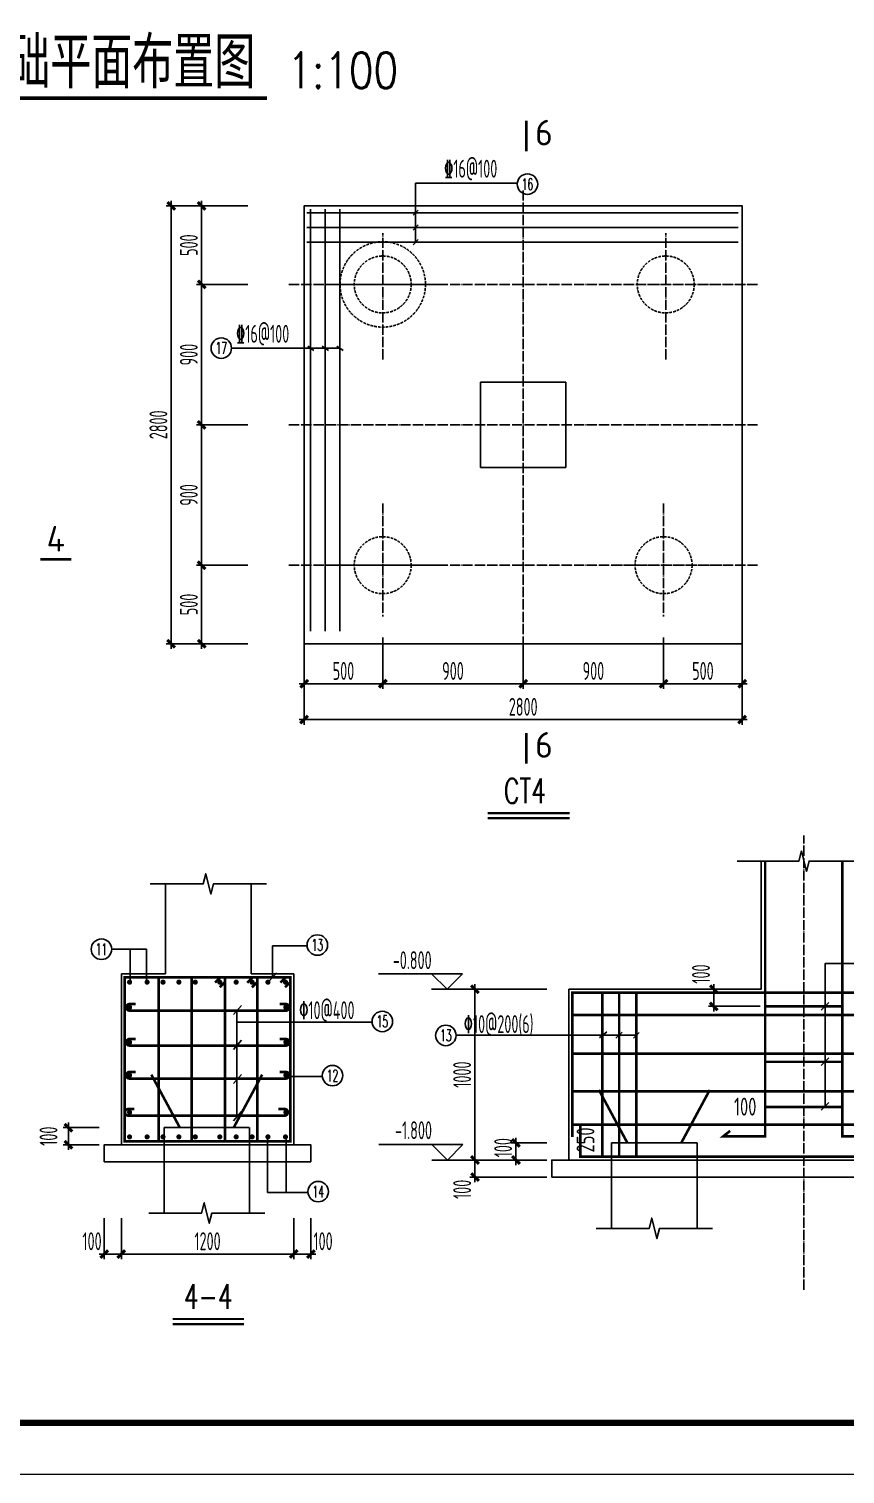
# Model space of a CAD drawing. Extents: x -472319 to -112444, y -516749 to -5704.
# Drawn here: x -388208 to -372282, y -196043 to -167837 of the extents above; entities that cross this region are included whole.
import ezdxf
from ezdxf.enums import TextEntityAlignment as Align

# ---------------------------------------------------------------- set-up
doc = ezdxf.new("R2010")
doc.units = 0
doc.header["$LTSCALE"] = 100
doc.header["$MEASUREMENT"] = 0
for name, pattern in [('CENTER', [2, 1.25, -0.25, 0.25, -0.25]), ('DASH', [0.35, 0.25, -0.1]), ('DASHED', [0.75, 0.5, -0.25]), ('DOTE', [2.42, 2, -0.2, 0.02, -0.2])]:
    doc.linetypes.add(name, pattern=pattern)
for name, color, linetype in [('6', 1, 'Continuous'), ('AXIS', 3, 'Continuous'), ('AXIS_TEXT', 7, 'Continuous'), ('BASE_DE', 7, 'Continuous'), ('COLU_DE_TH', 7, 'Continuous'), ('DIM', 3, 'Continuous'), ('DIM_SYMB', 3, 'Continuous'), ('DOTE', 1, 'CENTER'), ('FRAME', 3, 'Continuous'), ('PILE_DASH', 9, 'DASHED'), ('PILE_DE', 7, 'Continuous'), ('PILE_DE_DASH', 9, 'DASHED'), ('PUB_TEXT', 7, 'Continuous'), ('REIN', 1, 'Continuous'), ('TEXT', 7, 'Continuous'), ('THICK', 6, 'Continuous'), ('THIN', 7, 'Continuous')]:
    doc.layers.add(name, color=color, linetype=linetype)
doc.styles.add('_HZTXT', font='txt.shx', dxfattribs={"width": 0.35, "bigfont": 'hztxt.shx'})
doc.styles.add('_TCH_AXIS', font='COMPLEX', dxfattribs={"bigfont": 'GBCBIG'})
doc.styles.add('COMPLEX', font='COMPLEX')
doc.styles.add('dxfs', font='txt.shx', dxfattribs={"width": 0.7, "bigfont": 'dxfs.shx'})
doc.styles.add('HZ', font='tssdeng.shx', dxfattribs={"width": 0.6, "height": 350, "bigfont": 'a.shx'})
doc.styles.add('TSSD_Norm', font='Tssdeng.shx', dxfattribs={"bigfont": 'hztxt.shx'})
doc.styles.add('TSSD_Rein', font='Tssdeng.shx', dxfattribs={"width": 0.7, "bigfont": 'hztxt.shx'})
doc.dimstyles.new('DIMN', dxfattribs={"dimtxt": 350, "dimasz": 150, "dimexe": 100, "dimexo": 100, "dimgap": 75, "dimtad": 1, "dimdec": 0, "dimzin": 0, "dimdsep": 46, "dimtxsty": 'HZ', "dimblk": 'ARCHTICK', "dimcen": 0.09, "dimdle": 100, "dimclrd": 3, "dimclre": 3, "dimclrt": 7, "dimazin": 2, "dimtfac": 1, "dimtdec": 0, "dimtmove": 2, "dimatfit": 3, "dimldrblk": 'ARCHTICK', "dimfxl": 1, "dimtolj": 1, "dimtzin": 0, "dimarcsym": 0})

# ---------------------------------------------------------------- blocks, each defined once
blk = doc.blocks.new('_AXISO')
blk.add_circle((0, 0), 0.5)
at = {"layer": 'AXIS_TEXT', "style": 'COMPLEX', "width": 1.041667}
blk.add_attdef('A', text='', height=0.56, dxfattribs=at).set_placement((-0.25, -0.28), (0.25, -0.28), align=Align.FIT)
blk = doc.blocks.new('_ArchTick')
at = {"color": 0, "linetype": 'ByBlock', "const_width": 0.4}
blk.add_lwpolyline([(-0.5, -0.5), (0.5, 0.5)], dxfattribs=at)
blk = doc.blocks.new('*D247')
at = {"layer": 'AXIS', "color": 3, "lineweight": -2, "transparency": 16777216}
for p, q in [((-378704, -190013), (-378704, -189480)), ((-378104, -189580), (-378804, -189580)), ((-378104, -189913), (-378804, -189913))]:
    blk.add_line(p, q, dxfattribs=at)
at = {"layer": 'Defpoints', "color": 0, "transparency": 16777216}
for p in [(-378704, -189580), (-378004, -189580), (-378004, -189913)]:
    blk.add_point(p, dxfattribs=at)
at = {"layer": 'AXIS', "color": 3, "lineweight": -2, "transparency": 16777216, "xscale": 150, "yscale": 150, "zscale": 150}
for p, rotation in [((-378704, -189580), 90), ((-378704, -189913), 270)]:
    blk.add_blockref('_ArchTick', p, dxfattribs=dict(at, rotation=rotation))
at = {"layer": 'AXIS', "color": 7, "transparency": 16777216, "insert": (-378954, -189672), "char_height": 350, "attachment_point": 5, "rotation": 90, "style": 'HZ'}
blk.add_mtext('\\A1;100', dxfattribs=at)
blk = doc.blocks.new('*D248')
at = {"layer": 'AXIS', "color": 3, "lineweight": -2, "transparency": 16777216}
for p, q in [((-378104, -186580), (-379604, -186580)), ((-379504, -190013), (-379504, -186480)), ((-378104, -189913), (-379604, -189913))]:
    blk.add_line(p, q, dxfattribs=at)
at = {"layer": 'Defpoints', "color": 0, "transparency": 16777216}
for p in [(-379504, -186580), (-378004, -186580), (-378004, -189913)]:
    blk.add_point(p, dxfattribs=at)
at = {"layer": 'AXIS', "color": 3, "lineweight": -2, "transparency": 16777216, "xscale": 150, "yscale": 150, "zscale": 150}
for p, rotation in [((-379504, -186580), 90), ((-379504, -189913), 270)]:
    blk.add_blockref('_ArchTick', p, dxfattribs=dict(at, rotation=rotation))
at = {"layer": 'AXIS', "color": 7, "transparency": 16777216, "insert": (-379754, -188246), "char_height": 350, "attachment_point": 5, "rotation": 90, "style": 'HZ'}
blk.add_mtext('\\A1;1000', dxfattribs=at)
blk = doc.blocks.new('*D249')
at = {"layer": 'AXIS', "color": 3, "lineweight": -2, "transparency": 16777216}
for p, q in [((-379504, -190346), (-379504, -189813)), ((-378104, -189913), (-379604, -189913)), ((-378104, -190246), (-379604, -190246))]:
    blk.add_line(p, q, dxfattribs=at)
at = {"layer": 'Defpoints', "color": 0, "transparency": 16777216}
for p in [(-379504, -189913), (-378004, -189913), (-378004, -190246)]:
    blk.add_point(p, dxfattribs=at)
at = {"layer": 'AXIS', "color": 3, "lineweight": -2, "transparency": 16777216, "xscale": 150, "yscale": 150, "zscale": 150}
for p, rotation in [((-379504, -189913), 90), ((-379504, -190246), 270)]:
    blk.add_blockref('_ArchTick', p, dxfattribs=dict(at, rotation=rotation))
at = {"layer": 'AXIS', "color": 7, "transparency": 16777216, "insert": (-379754, -190485), "char_height": 350, "attachment_point": 5, "rotation": 90, "style": 'HZ'}
blk.add_mtext('\\A1;100', dxfattribs=at)
blk = doc.blocks.new('_reinbk')
blk.add_line((0, 0), (0, 0))
blk = doc.blocks.new('*D189')
at = {"layer": 'AXIS', "color": 3, "lineweight": -2, "transparency": 16777216}
for p, q in [((-374021, -186580), (-374944, -186580)), ((-374844, -186480), (-374844, -187013)), ((-373941, -186913), (-374944, -186913))]:
    blk.add_line(p, q, dxfattribs=at)
at = {"layer": 'Defpoints', "color": 0, "transparency": 16777216}
for p in [(-373921, -186580), (-374844, -186913), (-373841, -186913)]:
    blk.add_point(p, dxfattribs=at)
at = {"layer": 'AXIS', "color": 3, "lineweight": -2, "transparency": 16777216, "xscale": 150, "yscale": 150, "zscale": 150}
for p, rotation in [((-374844, -186580), 90), ((-374844, -186913), 270)]:
    blk.add_blockref('_ArchTick', p, dxfattribs=dict(at, rotation=rotation))
at = {"layer": 'AXIS', "color": 7, "transparency": 16777216, "insert": (-375094, -186283), "char_height": 350, "attachment_point": 5, "rotation": 90, "style": 'HZ'}
blk.add_mtext('\\A1;100', dxfattribs=at)
blk = doc.blocks.new('*D190')
at = {"layer": 'AXIS', "color": 3, "lineweight": -2, "transparency": 16777216}
for p, q in [((-386737, -191048), (-386737, -191848)), ((-386404, -191048), (-386404, -191848)), ((-386837, -191748), (-386304, -191748))]:
    blk.add_line(p, q, dxfattribs=at)
at = {"layer": 'Defpoints', "color": 0, "transparency": 16777216}
for p in [(-386737, -190948), (-386404, -190948), (-386404, -191748)]:
    blk.add_point(p, dxfattribs=at)
at = {"layer": 'AXIS', "color": 3, "lineweight": -2, "transparency": 16777216, "xscale": 150, "yscale": 150, "zscale": 150, "rotation": 180}
blk.add_blockref('_ArchTick', (-386737, -191748), dxfattribs=at)
at = {"layer": 'AXIS', "color": 3, "lineweight": -2, "transparency": 16777216, "xscale": 150, "yscale": 150, "zscale": 150}
blk.add_blockref('_ArchTick', (-386404, -191748), dxfattribs=at)
at = {"layer": 'AXIS', "color": 7, "transparency": 16777216, "insert": (-386976, -191498), "char_height": 350, "attachment_point": 5, "style": 'HZ'}
blk.add_mtext('\\A1;100', dxfattribs=at)
blk = doc.blocks.new('*D191')
at = {"layer": 'AXIS', "color": 3, "lineweight": -2, "transparency": 16777216}
for p, q in [((-386404, -191048), (-386404, -191848)), ((-383040, -191048), (-383040, -191848)), ((-386504, -191748), (-382940, -191748))]:
    blk.add_line(p, q, dxfattribs=at)
at = {"layer": 'Defpoints', "color": 0, "transparency": 16777216}
for p in [(-386404, -190948), (-383040, -190948), (-383040, -191748)]:
    blk.add_point(p, dxfattribs=at)
at = {"layer": 'AXIS', "color": 3, "lineweight": -2, "transparency": 16777216, "xscale": 150, "yscale": 150, "zscale": 150, "rotation": 180}
blk.add_blockref('_ArchTick', (-386404, -191748), dxfattribs=at)
at = {"layer": 'AXIS', "color": 3, "lineweight": -2, "transparency": 16777216, "xscale": 150, "yscale": 150, "zscale": 150}
blk.add_blockref('_ArchTick', (-383040, -191748), dxfattribs=at)
at = {"layer": 'AXIS', "color": 7, "transparency": 16777216, "insert": (-384722, -191498), "char_height": 350, "attachment_point": 5, "style": 'HZ'}
blk.add_mtext('\\A1;1200', dxfattribs=at)
blk = doc.blocks.new('*D192')
at = {"layer": 'AXIS', "color": 3, "lineweight": -2, "transparency": 16777216}
for p, q in [((-383040, -191048), (-383040, -191848)), ((-382707, -191048), (-382707, -191848)), ((-383140, -191748), (-382607, -191748))]:
    blk.add_line(p, q, dxfattribs=at)
at = {"layer": 'Defpoints', "color": 0, "transparency": 16777216}
for p in [(-383040, -190948), (-382707, -190948), (-382707, -191748)]:
    blk.add_point(p, dxfattribs=at)
at = {"layer": 'AXIS', "color": 3, "lineweight": -2, "transparency": 16777216, "xscale": 150, "yscale": 150, "zscale": 150, "rotation": 180}
blk.add_blockref('_ArchTick', (-383040, -191748), dxfattribs=at)
at = {"layer": 'AXIS', "color": 3, "lineweight": -2, "transparency": 16777216, "xscale": 150, "yscale": 150, "zscale": 150}
blk.add_blockref('_ArchTick', (-382707, -191748), dxfattribs=at)
at = {"layer": 'AXIS', "color": 7, "transparency": 16777216, "insert": (-382468, -191498), "char_height": 350, "attachment_point": 5, "style": 'HZ'}
blk.add_mtext('\\A1;100', dxfattribs=at)
blk = doc.blocks.new('*D193')
at = {"layer": 'AXIS', "color": 3, "lineweight": -2, "transparency": 16777216}
for p, q in [((-387437, -189714), (-387437, -189181)), ((-386837, -189281), (-387537, -189281)), ((-386837, -189614), (-387537, -189614))]:
    blk.add_line(p, q, dxfattribs=at)
at = {"layer": 'Defpoints', "color": 0, "transparency": 16777216}
for p in [(-387437, -189281), (-386737, -189281), (-386737, -189614)]:
    blk.add_point(p, dxfattribs=at)
at = {"layer": 'AXIS', "color": 3, "lineweight": -2, "transparency": 16777216, "xscale": 150, "yscale": 150, "zscale": 150}
for p, rotation in [((-387437, -189281), 90), ((-387437, -189614), 270)]:
    blk.add_blockref('_ArchTick', p, dxfattribs=dict(at, rotation=rotation))
at = {"layer": 'AXIS', "color": 7, "transparency": 16777216, "insert": (-387825, -189448), "char_height": 350, "attachment_point": 5, "rotation": 90, "style": 'HZ'}
blk.add_mtext('\\A1;100', dxfattribs=at)
blk = doc.blocks.new('*D194')
at = {"layer": 'AXIS', "color": 3, "lineweight": -2, "transparency": 16777216}
for p, q in [((-382837, -180417), (-382837, -181417)), ((-374290, -180417), (-374290, -181417)), ((-382937, -181317), (-374190, -181317))]:
    blk.add_line(p, q, dxfattribs=at)
at = {"layer": 'Defpoints', "color": 0, "transparency": 16777216}
for p in [(-382837, -180317), (-374290, -180317), (-374290, -181317)]:
    blk.add_point(p, dxfattribs=at)
at = {"layer": 'AXIS', "color": 3, "lineweight": -2, "transparency": 16777216, "xscale": 150, "yscale": 150, "zscale": 150, "rotation": 180}
blk.add_blockref('_ArchTick', (-382837, -181317), dxfattribs=at)
at = {"layer": 'AXIS', "color": 3, "lineweight": -2, "transparency": 16777216, "xscale": 150, "yscale": 150, "zscale": 150}
blk.add_blockref('_ArchTick', (-374290, -181317), dxfattribs=at)
at = {"layer": 'AXIS', "color": 7, "transparency": 16777216, "insert": (-378563, -181067), "char_height": 350, "attachment_point": 5, "style": 'HZ'}
blk.add_mtext('\\A1;2800', dxfattribs=at)
blk = doc.blocks.new('*D195')
at = {"layer": 'AXIS', "color": 3, "lineweight": -2, "transparency": 16777216}
for p, q in [((-383937, -172824), (-384937, -172824)), ((-384837, -175664), (-384837, -172724)), ((-383937, -175564), (-384937, -175564))]:
    blk.add_line(p, q, dxfattribs=at)
at = {"layer": 'Defpoints', "color": 0, "transparency": 16777216}
for p in [(-384837, -172824), (-383837, -172824), (-383837, -175564)]:
    blk.add_point(p, dxfattribs=at)
at = {"layer": 'AXIS', "color": 3, "lineweight": -2, "transparency": 16777216, "xscale": 150, "yscale": 150, "zscale": 150}
for p, rotation in [((-384837, -172824), 90), ((-384837, -175564), 270)]:
    blk.add_blockref('_ArchTick', p, dxfattribs=dict(at, rotation=rotation))
at = {"layer": 'AXIS', "color": 7, "transparency": 16777216, "insert": (-385087, -174194), "char_height": 350, "attachment_point": 5, "rotation": 90, "style": 'HZ'}
blk.add_mtext('\\A1;900', dxfattribs=at)
blk = doc.blocks.new('*D196')
at = {"layer": 'AXIS', "color": 3, "lineweight": -2, "transparency": 16777216}
for p, q in [((-384837, -172924), (-384837, -171190)), ((-383937, -171290), (-384937, -171290)), ((-383937, -172824), (-384937, -172824))]:
    blk.add_line(p, q, dxfattribs=at)
at = {"layer": 'Defpoints', "color": 0, "transparency": 16777216}
for p in [(-384837, -171290), (-383837, -171290), (-383837, -172824)]:
    blk.add_point(p, dxfattribs=at)
at = {"layer": 'AXIS', "color": 3, "lineweight": -2, "transparency": 16777216, "xscale": 150, "yscale": 150, "zscale": 150}
for p, rotation in [((-384837, -171290), 90), ((-384837, -172824), 270)]:
    blk.add_blockref('_ArchTick', p, dxfattribs=dict(at, rotation=rotation))
at = {"layer": 'AXIS', "color": 7, "transparency": 16777216, "insert": (-385087, -172057), "char_height": 350, "attachment_point": 5, "rotation": 90, "style": 'HZ'}
blk.add_mtext('\\A1;500', dxfattribs=at)
blk = doc.blocks.new('*D197')
at = {"layer": 'AXIS', "color": 3, "lineweight": -2, "transparency": 16777216}
for p, q in [((-382837, -179717), (-382837, -180717)), ((-381303, -179717), (-381303, -180717)), ((-382937, -180617), (-381203, -180617))]:
    blk.add_line(p, q, dxfattribs=at)
at = {"layer": 'Defpoints', "color": 0, "transparency": 16777216}
for p in [(-382837, -179617), (-381303, -179617), (-381303, -180617)]:
    blk.add_point(p, dxfattribs=at)
at = {"layer": 'AXIS', "color": 3, "lineweight": -2, "transparency": 16777216, "xscale": 150, "yscale": 150, "zscale": 150, "rotation": 180}
blk.add_blockref('_ArchTick', (-382837, -180617), dxfattribs=at)
at = {"layer": 'AXIS', "color": 3, "lineweight": -2, "transparency": 16777216, "xscale": 150, "yscale": 150, "zscale": 150}
blk.add_blockref('_ArchTick', (-381303, -180617), dxfattribs=at)
at = {"layer": 'AXIS', "color": 7, "transparency": 16777216, "insert": (-382070, -180367), "char_height": 350, "attachment_point": 5, "style": 'HZ'}
blk.add_mtext('\\A1;500', dxfattribs=at)
blk = doc.blocks.new('*D198')
at = {"layer": 'AXIS', "color": 3, "lineweight": -2, "transparency": 16777216}
for p, q in [((-381303, -179717), (-381303, -180717)), ((-378563, -179717), (-378563, -180717)), ((-381403, -180617), (-378463, -180617))]:
    blk.add_line(p, q, dxfattribs=at)
at = {"layer": 'Defpoints', "color": 0, "transparency": 16777216}
for p in [(-381303, -179617), (-378563, -179617), (-378563, -180617)]:
    blk.add_point(p, dxfattribs=at)
at = {"layer": 'AXIS', "color": 3, "lineweight": -2, "transparency": 16777216, "xscale": 150, "yscale": 150, "zscale": 150, "rotation": 180}
blk.add_blockref('_ArchTick', (-381303, -180617), dxfattribs=at)
at = {"layer": 'AXIS', "color": 3, "lineweight": -2, "transparency": 16777216, "xscale": 150, "yscale": 150, "zscale": 150}
blk.add_blockref('_ArchTick', (-378563, -180617), dxfattribs=at)
at = {"layer": 'AXIS', "color": 7, "transparency": 16777216, "insert": (-379933, -180367), "char_height": 350, "attachment_point": 5, "style": 'HZ'}
blk.add_mtext('\\A1;900', dxfattribs=at)
blk = doc.blocks.new('*D199')
at = {"layer": 'AXIS', "color": 3, "lineweight": -2, "transparency": 16777216}
for p, q in [((-378563, -179717), (-378563, -180717)), ((-375823, -179717), (-375823, -180717)), ((-378663, -180617), (-375723, -180617))]:
    blk.add_line(p, q, dxfattribs=at)
at = {"layer": 'Defpoints', "color": 0, "transparency": 16777216}
for p in [(-378563, -179617), (-375823, -179617), (-375823, -180617)]:
    blk.add_point(p, dxfattribs=at)
at = {"layer": 'AXIS', "color": 3, "lineweight": -2, "transparency": 16777216, "xscale": 150, "yscale": 150, "zscale": 150, "rotation": 180}
blk.add_blockref('_ArchTick', (-378563, -180617), dxfattribs=at)
at = {"layer": 'AXIS', "color": 3, "lineweight": -2, "transparency": 16777216, "xscale": 150, "yscale": 150, "zscale": 150}
blk.add_blockref('_ArchTick', (-375823, -180617), dxfattribs=at)
at = {"layer": 'AXIS', "color": 7, "transparency": 16777216, "insert": (-377193, -180367), "char_height": 350, "attachment_point": 5, "style": 'HZ'}
blk.add_mtext('\\A1;900', dxfattribs=at)
blk = doc.blocks.new('*D200')
at = {"layer": 'AXIS', "color": 3, "lineweight": -2, "transparency": 16777216}
for p, q in [((-375823, -179717), (-375823, -180717)), ((-374290, -179717), (-374290, -180717)), ((-375923, -180617), (-374190, -180617))]:
    blk.add_line(p, q, dxfattribs=at)
at = {"layer": 'Defpoints', "color": 0, "transparency": 16777216}
for p in [(-375823, -179617), (-374290, -179617), (-374290, -180617)]:
    blk.add_point(p, dxfattribs=at)
at = {"layer": 'AXIS', "color": 3, "lineweight": -2, "transparency": 16777216, "xscale": 150, "yscale": 150, "zscale": 150, "rotation": 180}
blk.add_blockref('_ArchTick', (-375823, -180617), dxfattribs=at)
at = {"layer": 'AXIS', "color": 3, "lineweight": -2, "transparency": 16777216, "xscale": 150, "yscale": 150, "zscale": 150}
blk.add_blockref('_ArchTick', (-374290, -180617), dxfattribs=at)
at = {"layer": 'AXIS', "color": 7, "transparency": 16777216, "insert": (-375056, -180367), "char_height": 350, "attachment_point": 5, "style": 'HZ'}
blk.add_mtext('\\A1;500', dxfattribs=at)
blk = doc.blocks.new('*D201')
at = {"layer": 'AXIS', "color": 3, "lineweight": -2, "transparency": 16777216}
for p, q in [((-384837, -179937), (-384837, -178203)), ((-383937, -178303), (-384937, -178303)), ((-383937, -179837), (-384937, -179837))]:
    blk.add_line(p, q, dxfattribs=at)
at = {"layer": 'Defpoints', "color": 0, "transparency": 16777216}
for p in [(-384837, -178303), (-383837, -178303), (-383837, -179837)]:
    blk.add_point(p, dxfattribs=at)
at = {"layer": 'AXIS', "color": 3, "lineweight": -2, "transparency": 16777216, "xscale": 150, "yscale": 150, "zscale": 150}
for p, rotation in [((-384837, -178303), 90), ((-384837, -179837), 270)]:
    blk.add_blockref('_ArchTick', p, dxfattribs=dict(at, rotation=rotation))
at = {"layer": 'AXIS', "color": 7, "transparency": 16777216, "insert": (-385087, -179070), "char_height": 350, "attachment_point": 5, "rotation": 90, "style": 'HZ'}
blk.add_mtext('\\A1;500', dxfattribs=at)
blk = doc.blocks.new('*D202')
at = {"layer": 'AXIS', "color": 3, "lineweight": -2, "transparency": 16777216}
for p, q in [((-385431, -179937), (-385431, -171190)), ((-384637, -171290), (-385531, -171290)), ((-384531, -179837), (-385531, -179837))]:
    blk.add_line(p, q, dxfattribs=at)
at = {"layer": 'Defpoints', "color": 0, "transparency": 16777216}
for p in [(-385431, -171290), (-384537, -171290), (-384431, -179837)]:
    blk.add_point(p, dxfattribs=at)
at = {"layer": 'AXIS', "color": 3, "lineweight": -2, "transparency": 16777216, "xscale": 150, "yscale": 150, "zscale": 150}
for p, rotation in [((-385431, -171290), 90), ((-385431, -179837), 270)]:
    blk.add_blockref('_ArchTick', p, dxfattribs=dict(at, rotation=rotation))
at = {"layer": 'AXIS', "color": 7, "transparency": 16777216, "insert": (-385681, -175564), "char_height": 350, "attachment_point": 5, "rotation": 90, "style": 'HZ'}
blk.add_mtext('\\A1;2800', dxfattribs=at)
blk = doc.blocks.new('*D203')
at = {"layer": 'AXIS', "color": 3, "lineweight": -2, "transparency": 16777216}
for p, q in [((-383937, -175564), (-384937, -175564)), ((-384837, -178403), (-384837, -175464)), ((-383937, -178303), (-384937, -178303))]:
    blk.add_line(p, q, dxfattribs=at)
at = {"layer": 'Defpoints', "color": 0, "transparency": 16777216}
for p in [(-384837, -175564), (-383837, -175564), (-383837, -178303)]:
    blk.add_point(p, dxfattribs=at)
at = {"layer": 'AXIS', "color": 3, "lineweight": -2, "transparency": 16777216, "xscale": 150, "yscale": 150, "zscale": 150}
for p, rotation in [((-384837, -175564), 90), ((-384837, -178303), 270)]:
    blk.add_blockref('_ArchTick', p, dxfattribs=dict(at, rotation=rotation))
at = {"layer": 'AXIS', "color": 7, "transparency": 16777216, "insert": (-385087, -176933), "char_height": 350, "attachment_point": 5, "rotation": 90, "style": 'HZ'}
blk.add_mtext('\\A1;900', dxfattribs=at)

msp = doc.modelspace()

# ---------------------------------------------------------------- linework, layer by layer
for p, q in [((-380660.965, -170847.747), (-378671.045, -170847.747)), ((-380660.965, -170847.747), (-380660.965, -171999.373)), ((-380711.877, -171475.09), (-380610.054, -171373.267)), ((-380711.877, -171763.09), (-380610.054, -171661.267)), ((-380711.877, -172051.09), (-380610.054, -171949.267)), ((-384253.876, -174069.946), (-382138.6, -174069.946)), ((-382766.468, -174029.853), (-382644.931, -174114.12)), ((-382484.425, -174029.853), (-382362.888, -174114.12)), ((-382196.425, -174029.853), (-382074.888, -174114.12))]:
    msp.add_line(p, q)
at = {"layer": '6', "const_width": 32.4}
for points in [[(-382786.6, -171423.373), (-374365.673, -171423.373)], [(-382714.6, -171351.373), (-382714.6, -179595.473)], [(-382426.6, -171351.373), (-382426.6, -179595.473)], [(-382138.6, -171351.373), (-382138.6, -179595.473)], [(-382786.6, -171711.373), (-374365.673, -171711.373)], [(-382786.6, -171999.373), (-374365.673, -171999.373)]]:
    msp.add_lwpolyline(points, dxfattribs=at)
at = {"layer": 'AXIS'}
for p, q in [((-380170, -172824.075), (-382303.667, -172824.075)), ((-380170, -178303.075), (-382303.667, -178303.075))]:
    msp.add_line(p, q, dxfattribs=at)
at = {"layer": 'AXIS', "color": 1, "linetype": 'DOTE'}
msp.add_line((-373087.542, -192446.286), (-373087.542, -183579.619), dxfattribs=at)
at = {"layer": 'BASE_DE'}
for p, q in [((-385540.456, -186281.117), (-385540.456, -184524.026)), ((-383873.79, -186281.117), (-383873.79, -184524.026)), ((-386403.94, -189614.451), (-386403.94, -186281.117)), ((-386403.94, -186281.117), (-385540.456, -186281.117)), ((-383873.79, -186281.117), (-383040.456, -186281.117)), ((-383040.456, -189614.451), (-383040.456, -186281.117))]:
    msp.add_line(p, q, dxfattribs=at)
for points in [[(-382837, -179836.742), (-374289.667, -179836.742), (-374289.667, -171290.409), (-382837, -171290.409), (-382837, -179836.742)], [(-377670.759, -189912.952), (-377670.759, -186579.619), (-374087.542, -186579.619), (-373920.876, -186579.619), (-373920.876, -184079.619)], [(-386737.273, -189947.784), (-382707.123, -189947.784), (-382707.123, -189614.451), (-386737.273, -189614.451), (-386737.273, -189947.784)], [(-378004.092, -190246.286), (-362337.692, -190246.286), (-362337.692, -189912.952), (-378004.092, -189912.952), (-378004.092, -190246.286)]]:
    msp.add_lwpolyline(points, dxfattribs=at)
at = {"layer": 'COLU_DE_TH'}
for p, q in [((-377730, -174730.242), (-379396.667, -174730.242)), ((-379396.667, -174730.242), (-379396.667, -176396.909)), ((-377730, -176396.909), (-377730, -174730.242)), ((-379396.667, -176396.909), (-377730, -176396.909))]:
    msp.add_line(p, q, dxfattribs=at)
at = {"layer": 'DIM_SYMB', "const_width": 70}
msp.add_lwpolyline([(-389390.36, -169189.728), (-383562.635, -169189.728)], dxfattribs=at)
at = {"layer": 'DOTE', "linetype": 'DOTE'}
for p, q in [((-378563.333, -180136.742), (-378563.333, -170990.409)), ((-381303.333, -174290.409), (-381303.333, -171823.742)), ((-375781.24, -174290.409), (-375781.24, -171823.742)), ((-383137, -172824.075), (-373989.667, -172824.075)), ((-373990.327, -172824.075), (-376123.994, -172824.075)), ((-383137, -175563.575), (-373989.667, -175563.575)), ((-381303.333, -177096.742), (-381303.333, -179303.409)), ((-375823.333, -177096.742), (-375823.333, -179303.409)), ((-383137, -178303.075), (-373989.667, -178303.075)), ((-374690, -178303.075), (-376696.667, -178303.075))]:
    msp.add_line(p, q, dxfattribs=at)
at = {"layer": 'FRAME', "lineweight": 140}
msp.add_line((-424039.5, -195042.5), (-322439.5, -195042.5), dxfattribs=at)
at = {"layer": 'FRAME', "lineweight": 18}
msp.add_line((-426539.5, -196042.5), (-321439.5, -196042.5), dxfattribs=at)
at = {"layer": 'FRAME', "lineweight": 35, "const_width": 120}
msp.add_lwpolyline([(-322439.5, -195042.5), (-424039.5, -195042.5), (-424039.5, -137642.5), (-322439.5, -137642.5), (-322439.5, -195042.5)], dxfattribs=at)
at = {"layer": 'PILE_DASH', "ltscale": 0.2}
for p, q in [((-385570.607, -189947.784), (-385570.607, -189281.117)), ((-385570.607, -189281.117), (-383903.94, -189281.117)), ((-383903.94, -189281.117), (-383903.94, -189947.784)), ((-376837.426, -189579.619), (-375170.759, -189579.619)), ((-376837.426, -190246.286), (-376837.426, -189579.619)), ((-375170.759, -189579.619), (-375170.759, -190246.286))]:
    msp.add_line(p, q, dxfattribs=at)
at = {"layer": 'PILE_DE'}
for p, q in [((-385570.607, -190947.784), (-385570.607, -189947.784)), ((-383903.94, -189947.784), (-383903.94, -190947.784)), ((-376837.426, -191246.286), (-376837.426, -190246.286)), ((-375170.759, -190246.286), (-375170.759, -191246.286))]:
    msp.add_line(p, q, dxfattribs=at)
at = {"layer": 'PILE_DE_DASH'}
for centre, radius in [((-381303.333, -172824.075), 833.333), ((-381303.333, -172824.075), 555.556), ((-375781.24, -172824.075), 555.556), ((-381303.333, -178303.075), 555.556), ((-375823.333, -178303.075), 555.556)]:
    msp.add_circle(centre, radius, dxfattribs=at)
at = {"layer": 'REIN', "const_width": 50}
for points in [[(-374524.209, -189343.443), (-374658.664, -189449.509), (-373840.876, -189449.509), (-373840.876, -184079.619)], [(-371650.763, -189342.996), (-371516.275, -189449.021), (-372334.064, -189449.275), (-372335.735, -184079.385)], [(-383301.271, -186450.008), (-383197.311, -186346.117), (-383105.456, -186346.117), (-383105.456, -189549.451), (-386338.94, -189549.451), (-386338.94, -186346.117), (-383105.456, -186346.117), (-383105.456, -186437.972), (-383209.347, -186541.932)], [(-383947.512, -186452.398), (-383843.552, -186348.507), (-383751.698, -186348.507), (-383751.698, -189551.841), (-385675, -189551.841), (-385675, -186348.507), (-383751.698, -186348.507), (-383751.698, -186440.362), (-383855.588, -186544.322)], [(-384577.155, -186450.008), (-384473.195, -186346.117), (-384381.34, -186346.117), (-384381.34, -189549.451), (-385031.053, -189549.451), (-385031.053, -186346.117), (-384381.34, -186346.117), (-384381.34, -186437.972), (-384485.231, -186541.932)], [(-377605.759, -189463.432), (-377605.759, -189463.432), (-377605.759, -186644.619), (-362736.026, -186644.619), (-362736.026, -189362.471), (-362736.026, -189362.471)], [(-377019.22, -189847.952), (-377019.22, -186644.619)], [(-376689.22, -189847.952), (-376689.22, -186644.619)], [(-376355.887, -189847.952), (-376355.887, -186644.619)], [(-373840.876, -186912.952), (-372334.209, -186912.952)], [(-377605.759, -187081.725), (-362736.026, -187081.725)], [(-377605.759, -187835.169), (-362736.026, -187835.169)], [(-373840.832, -187995.745), (-372334.165, -187995.745)], [(-377605.759, -188569.99), (-362736.026, -188569.99)], [(-373840.876, -188879.619), (-372334.209, -188879.619)], [(-377605.759, -189222.45), (-362736.026, -189222.45)], [(-377445.759, -189213.975), (-377445.759, -189213.975), (-377445.759, -189847.952), (-362846.026, -189847.952), (-362846.026, -189213.975), (-362846.026, -189213.975)]]:
    msp.add_lwpolyline(points, dxfattribs=at)
for points in [[(-386218.176, -186441.308, 1), (-386268.176, -186441.308, 1)], [(-385876.053, -186441.308, 1), (-385926.053, -186441.308, 1)], [(-385566.053, -186441.308, 1), (-385616.053, -186441.308, 1)], [(-385256.053, -186441.308, 1), (-385306.053, -186441.308, 1)], [(-384936.053, -186441.308, 1), (-384986.053, -186441.308, 1)], [(-384508.343, -186441.308, -1), (-384458.343, -186441.308, -1)], [(-384188.343, -186441.308, -1), (-384138.343, -186441.308, -1)], [(-383878.343, -186441.308, -1), (-383828.343, -186441.308, -1)], [(-383568.343, -186441.308, -1), (-383518.343, -186441.308, -1)], [(-383226.221, -186441.308, -1), (-383176.221, -186441.308, -1)], [(-386218.176, -186933, 1), (-386268.176, -186933, 1)], [(-383168.176, -186933, 1), (-383218.176, -186933, 1)], [(-386218.176, -187614.789, 1), (-386268.176, -187614.789, 1)], [(-383168.176, -187614.789, 1), (-383218.176, -187614.789, 1)], [(-386218.176, -188258.519, 1), (-386268.176, -188258.519, 1)], [(-383168.176, -188258.519, 1), (-383218.176, -188258.519, 1)], [(-386218.176, -188981.561, 1), (-386268.176, -188981.561, 1)], [(-383168.176, -188981.561, 1), (-383218.176, -188981.561, 1)], [(-386218.176, -189461.308, 1), (-386268.176, -189461.308, 1)], [(-385876.053, -189461.308, 1), (-385926.053, -189461.308, 1)], [(-385566.053, -189461.308, 1), (-385616.053, -189461.308, 1)], [(-385256.053, -189461.308, 1), (-385306.053, -189461.308, 1)], [(-384936.053, -189461.308, 1), (-384986.053, -189461.308, 1)], [(-384508.343, -189461.308, -1), (-384458.343, -189461.308, -1)], [(-384188.343, -189461.308, -1), (-384138.343, -189461.308, -1)], [(-383878.343, -189461.308, -1), (-383828.343, -189461.308, -1)], [(-383568.343, -189461.308, -1), (-383518.343, -189461.308, -1)], [(-383226.221, -189461.308, -1), (-383176.221, -189461.308, -1)]]:
    msp.add_lwpolyline(points, format="xyb", close=True, dxfattribs=at)
for points in [[(-386123.176, -186868), (-386243.176, -186868, 1), (-386243.176, -186998), (-383193.176, -186998, 1), (-383193.176, -186868), (-383313.176, -186868)], [(-386123.176, -187549.789), (-386243.176, -187549.789, 1), (-386243.176, -187679.789), (-383193.176, -187679.789, 1), (-383193.176, -187549.789), (-383313.176, -187549.789)], [(-386123.176, -188193.519), (-386243.176, -188193.519, 1), (-386243.176, -188323.519), (-383193.176, -188323.519, 1), (-383193.176, -188193.519), (-383313.176, -188193.519)], [(-386148.176, -188916.561), (-386268.176, -188916.561, 1), (-386268.176, -189046.561), (-383218.176, -189046.561, 1), (-383218.176, -188916.561), (-383338.176, -188916.561)]]:
    msp.add_lwpolyline(points, format="xyb", dxfattribs=at)
at = {"layer": 'REIN', "linetype": 'DASH', "const_width": 50}
for points in [[(-385262.11, -189281.117), (-385818.724, -188246.861)], [(-384212.437, -189281.117), (-383655.822, -188246.861)], [(-376528.929, -189579.619), (-377085.543, -188545.363)], [(-375479.256, -189579.619), (-374922.642, -188545.363)]]:
    msp.add_lwpolyline(points, dxfattribs=at)
at = {"layer": 'TEXT'}
for p, q in [((-385910.543, -185795.765), (-386592.468, -185795.765)), ((-386233.176, -186446.117), (-386233.176, -185795.765)), ((-385910.543, -186396.117), (-385910.543, -185795.765)), ((-383457.123, -185733.704), (-382778.491, -185733.704)), ((-383457.123, -186346.117), (-383457.123, -185733.704)), ((-383534.62, -186435.149), (-383379.626, -186257.086)), ((-384215.439, -187071.968), (-384060.445, -186893.906)), ((-384151.053, -189070.989), (-384151.053, -186987.547)), ((-372747.419, -186985.958), (-372597.966, -186835.348)), ((-384151.053, -187224.947), (-381510.613, -187224.947)), ((-376355.584, -187474.782), (-379872.322, -187474.782)), ((-377076.103, -187530.897), (-376929.974, -187412.206)), ((-376757.37, -187534.074), (-376631.081, -187415.491)), ((-376409.53, -187537.631), (-376302.244, -187425.889)), ((-384215.439, -187753.757), (-384060.445, -187575.695)), ((-372747.375, -188068.75), (-372597.922, -187918.14)), ((-384215.439, -188421.916), (-384060.445, -188243.853)), ((-383220.645, -188281.459), (-382482.468, -188281.459)), ((-384215.439, -189144.957), (-384060.445, -188966.895)), ((-372747.419, -188941.436), (-372597.966, -188790.826)), ((-383549.682, -189467.389), (-383549.682, -190545.765)), ((-383189.682, -189467.389), (-383189.682, -190545.765)), ((-383549.682, -190545.765), (-382762.468, -190545.765))]:
    msp.add_line(p, q, dxfattribs=at)
at = {"layer": 'TEXT', "color": 6, "const_width": 45}
for points in [[(-377655.486, -183140.242), (-379255.181, -183140.242)], [(-377655.486, -183240.242), (-379255.181, -183240.242)], [(-384010.897, -193015.567), (-385402.24, -193015.567)], [(-384010.897, -193115.567), (-385402.24, -193115.567)]]:
    msp.add_lwpolyline(points, dxfattribs=at)
at = {"layer": 'TEXT'}
msp.add_lwpolyline([(-372670.876, -188879.619), (-372670.876, -186644.619), (-372670.876, -186079.619), (-371113.526, -186079.619)], dxfattribs=at)
at = {"layer": 'THICK', "const_width": 50}
for points in [[(-378500.719, -169626.852), (-378500.719, -170226.852)], [(-387382.886, -178187.742), (-387982.886, -178187.742)], [(-378500.719, -181576.852), (-378500.719, -182176.852)]]:
    msp.add_lwpolyline(points, dxfattribs=at)
at = {"layer": 'THIN'}
for p, q in [((-379749.122, -186279.619), (-381387.583, -186279.619)), ((-380049.122, -186579.619), (-380349.122, -186279.619)), ((-380049.122, -186579.619), (-379749.122, -186279.619)), ((-379249.122, -186579.619), (-380349.122, -186579.619)), ((-379742.3, -189612.952), (-381380.762, -189612.952)), ((-380042.3, -189912.952), (-380342.3, -189612.952)), ((-380042.3, -189912.952), (-379742.3, -189612.952)), ((-379242.3, -189912.952), (-380342.3, -189912.952))]:
    msp.add_line(p, q, dxfattribs=at)
for points in [[(-374387.446, -184079.619), (-373183.443, -184079.619), (-373133.443, -183879.619), (-373033.443, -184279.619), (-372983.443, -184079.619), (-371947.708, -184079.619)], [(-385840.456, -184524.026), (-384807.123, -184524.026), (-384757.123, -184324.026), (-384657.123, -184724.026), (-384607.123, -184524.026), (-383573.79, -184524.026)], [(-385870.607, -190947.784), (-384837.273, -190947.784), (-384787.273, -190747.784), (-384687.273, -191147.784), (-384637.273, -190947.784), (-383603.94, -190947.784)], [(-377137.426, -191246.286), (-376104.092, -191246.286), (-376054.092, -191046.286), (-375954.092, -191446.286), (-375904.092, -191246.286), (-374870.759, -191246.286)]]:
    msp.add_lwpolyline(points, dxfattribs=at)

# ---------------------------------------------------------------- block references
at = {"layer": 'AXIS'}
ref = msp.add_blockref('_AXISO', (-378479.026, -170866.586), dxfattribs=dict(at, xscale=400, yscale=400, zscale=400))
ref.add_attrib('A', '16', dxfattribs={"layer": 'AXIS_TEXT', "ltscale": 2, "height": 226.2742, "style": '_TCH_AXIS', "width": 0.724138}).set_placement((-378592.163, -170979.723), (-378365.889, -170979.723), align=Align.FIT)
ref = msp.add_blockref('_AXISO', (-384453.854, -174067.003), dxfattribs=dict(at, xscale=400, yscale=400, zscale=400))
ref.add_attrib('A', '17', dxfattribs={"layer": 'AXIS_TEXT', "ltscale": 2, "height": 226.2742, "style": '_TCH_AXIS', "width": 0.724138}).set_placement((-384566.991, -174180.14), (-384340.717, -174180.14), align=Align.FIT)
at = {"layer": 'DIM'}
ref = msp.add_blockref('_AXISO', (-382579.172, -185717.205), dxfattribs=dict(at, xscale=400, yscale=400, zscale=400))
ref.add_attrib('A', '13', dxfattribs={"layer": 'AXIS_TEXT', "ltscale": 2, "height": 226.2742, "style": '_TCH_AXIS', "width": 0.724138}).set_placement((-382692.309, -185830.342), (-382466.035, -185830.342), align=Align.FIT)
ref = msp.add_blockref('_AXISO', (-386792.445, -185798.77), dxfattribs=dict(at, xscale=400, yscale=400, zscale=400))
ref.add_attrib('A', '11', dxfattribs={"layer": 'AXIS_TEXT', "ltscale": 2, "height": 226.2742, "style": '_TCH_AXIS', "width": 0.875}).set_placement((-386905.583, -185911.907), (-386679.308, -185911.907), align=Align.FIT)
ref = msp.add_blockref('_AXISO', (-381311.295, -187208.448), dxfattribs=dict(at, xscale=400, yscale=400, zscale=400))
ref.add_attrib('A', '15', dxfattribs={"layer": 'AXIS_TEXT', "ltscale": 2, "height": 226.2742, "style": '_TCH_AXIS', "width": 0.724138}).set_placement((-381424.432, -187321.585), (-381198.158, -187321.585), align=Align.FIT)
ref = msp.add_blockref('_AXISO', (-380072.23, -187480.857), dxfattribs=dict(at, xscale=400, yscale=400, zscale=400))
ref.add_attrib('A', '13', dxfattribs={"layer": 'AXIS_TEXT', "ltscale": 2, "height": 226.2742, "style": '_TCH_AXIS', "width": 0.724138}).set_placement((-380185.367, -187593.994), (-379959.093, -187593.994), align=Align.FIT)
ref = msp.add_blockref('_AXISO', (-382283.15, -188264.96), dxfattribs=dict(at, xscale=400, yscale=400, zscale=400))
ref.add_attrib('A', '12', dxfattribs={"layer": 'AXIS_TEXT', "ltscale": 2, "height": 226.2742, "style": '_TCH_AXIS', "width": 0.724138}).set_placement((-382396.287, -188378.098), (-382170.013, -188378.098), align=Align.FIT)
ref = msp.add_blockref('_AXISO', (-382563.15, -190529.267), dxfattribs=dict(at, xscale=400, yscale=400, zscale=400))
ref.add_attrib('A', '14', dxfattribs={"layer": 'AXIS_TEXT', "ltscale": 2, "height": 226.2742, "style": '_TCH_AXIS', "width": 0.677419}).set_placement((-382676.287, -190642.404), (-382450.013, -190642.404), align=Align.FIT)
at = {"layer": 'TEXT', "xscale": 100, "yscale": 100, "zscale": 100, "rotation": 270}
for p in [(-375105.759, -186644.619), (-372670.876, -186644.619), (-372670.876, -188879.619)]:
    msp.add_blockref('_reinbk', p, dxfattribs=at)

# ---------------------------------------------------------------- texts
at = {"layer": 'PUB_TEXT', "style": '_HZTXT', "width": 0.8}
for s, height, p in [('基础平面布置图', 1000, (-389390.36, -168994.581)), ('1:100', 700, (-383162.635, -168994.581))]:
    msp.add_text(s, height=height, dxfattribs=at).set_placement(p)
at = {"layer": 'PUB_TEXT', "linetype": 'Continuous', "style": 'dxfs', "width": 0.7}
for s, p in [('CT4', (-378528.089, -182948.398)), ('4-4', (-384709.062, -192815.567))]:
    msp.add_text(s, height=480, dxfattribs=at).set_placement(p, align=Align.CENTER)
at = {"layer": 'TEXT', "style": 'TSSD_Rein', "width": 0.7}
msp.add_text('100', height=350, dxfattribs=at).set_placement((-374011.951, -189151.17), align=Align.BOTTOM_RIGHT)
msp.add_text('250', height=350, rotation=90, dxfattribs=at).set_placement((-377066.784, -189276.6), align=Align.BOTTOM_RIGHT)
at = {"layer": 'THICK', "style": 'TSSD_Norm'}
for s, p in [('6', (-378156.985, -169860.586)), ('4', (-387682.886, -177787.742)), ('6', (-378156.985, -181810.586))]:
    msp.add_text(s, height=500, dxfattribs=at).set_placement(p, align=Align.MIDDLE_CENTER)
at = {"layer": 'THIN', "style": 'HZ', "width": 0.6}
for s, p in [('\x8416@100', (-380106.288, -170740.121)), ('\x8416@100', (-384165.616, -173962.32)), ('\x8210@400', (-382934.094, -187163.877)), ('\x8210@200(6)', (-379723.12, -187434.739))]:
    msp.add_text(s, height=350, dxfattribs=at).set_placement(p)
for s, p in [('-0.800', (-380349.122, -186187.119)), ('-1.800', (-380342.3, -189506.952))]:
    msp.add_text(s, height=350, dxfattribs=at).set_placement(p, align=Align.RIGHT)

# ---------------------------------------------------------------- dimensions: what is measured, and where the dimension line sits
at = {"layer": 'AXIS'}
for base, p1, p2, text, picture, middle in [((-385430.803, -171290.409), (-384430.803, -179836.742), (-384537, -171290.409), '2800', '*D202', (-385680.803, -175563.575)), ((-384837, -171290.409), (-383837, -172824.075), (-383837, -171290.409), '500', '*D196', (-385087, -172057.242)), ((-384837, -172824.075), (-383837, -175563.575), (-383837, -172824.075), '900', '*D195', (-385087, -174193.825)), ((-384837, -175563.575), (-383837, -178303.075), (-383837, -175563.575), '900', '*D203', (-385087, -176933.325)), ((-384837, -178303.075), (-383837, -179836.742), (-383837, -178303.075), '500', '*D201', (-385087, -179069.909)), ((-379504.092, -186579.619), (-378004.092, -189912.952), (-378004.092, -186579.619), '1000', '*D248', (-379754.092, -188246.286)), ((-387437.273, -189281.117), (-386737.273, -189614.451), (-386737.273, -189281.117), '100', '*D193', (-387824.773, -189447.784))]:
    dim = msp.add_linear_dim(base=base, p1=p1, p2=p2, angle=90, text=text, dimstyle='DIMN', dxfattribs=at)
    dim.commit()
    dim.dimension.update_dxf_attribs({"geometry": picture, "text_midpoint": middle})
for base, p1, p2, text, picture, middle in [((-381303.333, -180616.892), (-382837, -179616.892), (-381303.333, -179616.892), '500', '*D197', (-382070.167, -180366.892)), ((-378563.333, -180616.892), (-381303.333, -179616.892), (-378563.333, -179616.892), '900', '*D198', (-379933.333, -180366.892)), ((-375823.333, -180616.892), (-378563.333, -179616.892), (-375823.333, -179616.892), '900', '*D199', (-377193.333, -180366.892)), ((-374289.667, -180616.892), (-375823.333, -179616.892), (-374289.667, -179616.892), '500', '*D200', (-375056.5, -180366.892)), ((-374289.667, -181316.769), (-382837, -180316.769), (-374289.667, -180316.769), '2800', '*D194', (-378563.333, -181066.769)), ((-383040.456, -191747.784), (-386403.94, -190947.784), (-383040.456, -190947.784), '1200', '*D191', (-384722.198, -191497.784))]:
    dim = msp.add_linear_dim(base=base, p1=p1, p2=p2, text=text, dimstyle='DIMN', dxfattribs=at)
    dim.commit()
    dim.dimension.update_dxf_attribs({"geometry": picture, "text_midpoint": middle})
for base, p1, p2, picture, middle in [((-374844.226, -186912.952), (-373920.876, -186579.619), (-373840.876, -186912.952), '*D189', (-375094.226, -186283.028)), ((-378704.092, -189579.619), (-378004.092, -189912.952), (-378004.092, -189579.619), '*D247', (-378954.092, -189672.385)), ((-379504.092, -189912.952), (-378004.092, -190246.286), (-378004.092, -189912.952), '*D249', (-379754.092, -190484.922))]:
    dim = msp.add_linear_dim(base=base, p1=p1, p2=p2, angle=90, text='100', dimstyle='DIMN', dxfattribs=at)
    dim.commit()
    dim.dimension.update_dxf_attribs({"geometry": picture, "text_midpoint": middle, "dimtype": 160})
for base, p1, p2, picture, middle in [((-386403.94, -191747.784), (-386737.273, -190947.784), (-386403.94, -190947.784), '*D190', (-386975.91, -191497.784)), ((-382707.123, -191747.784), (-383040.456, -190947.784), (-382707.123, -190947.784), '*D192', (-382468.487, -191497.784))]:
    dim = msp.add_linear_dim(base=base, p1=p1, p2=p2, text='100', dimstyle='DIMN', dxfattribs=at)
    dim.commit()
    dim.dimension.update_dxf_attribs({"geometry": picture, "text_midpoint": middle, "dimtype": 160})

doc.saveas('drawing.dxf')
